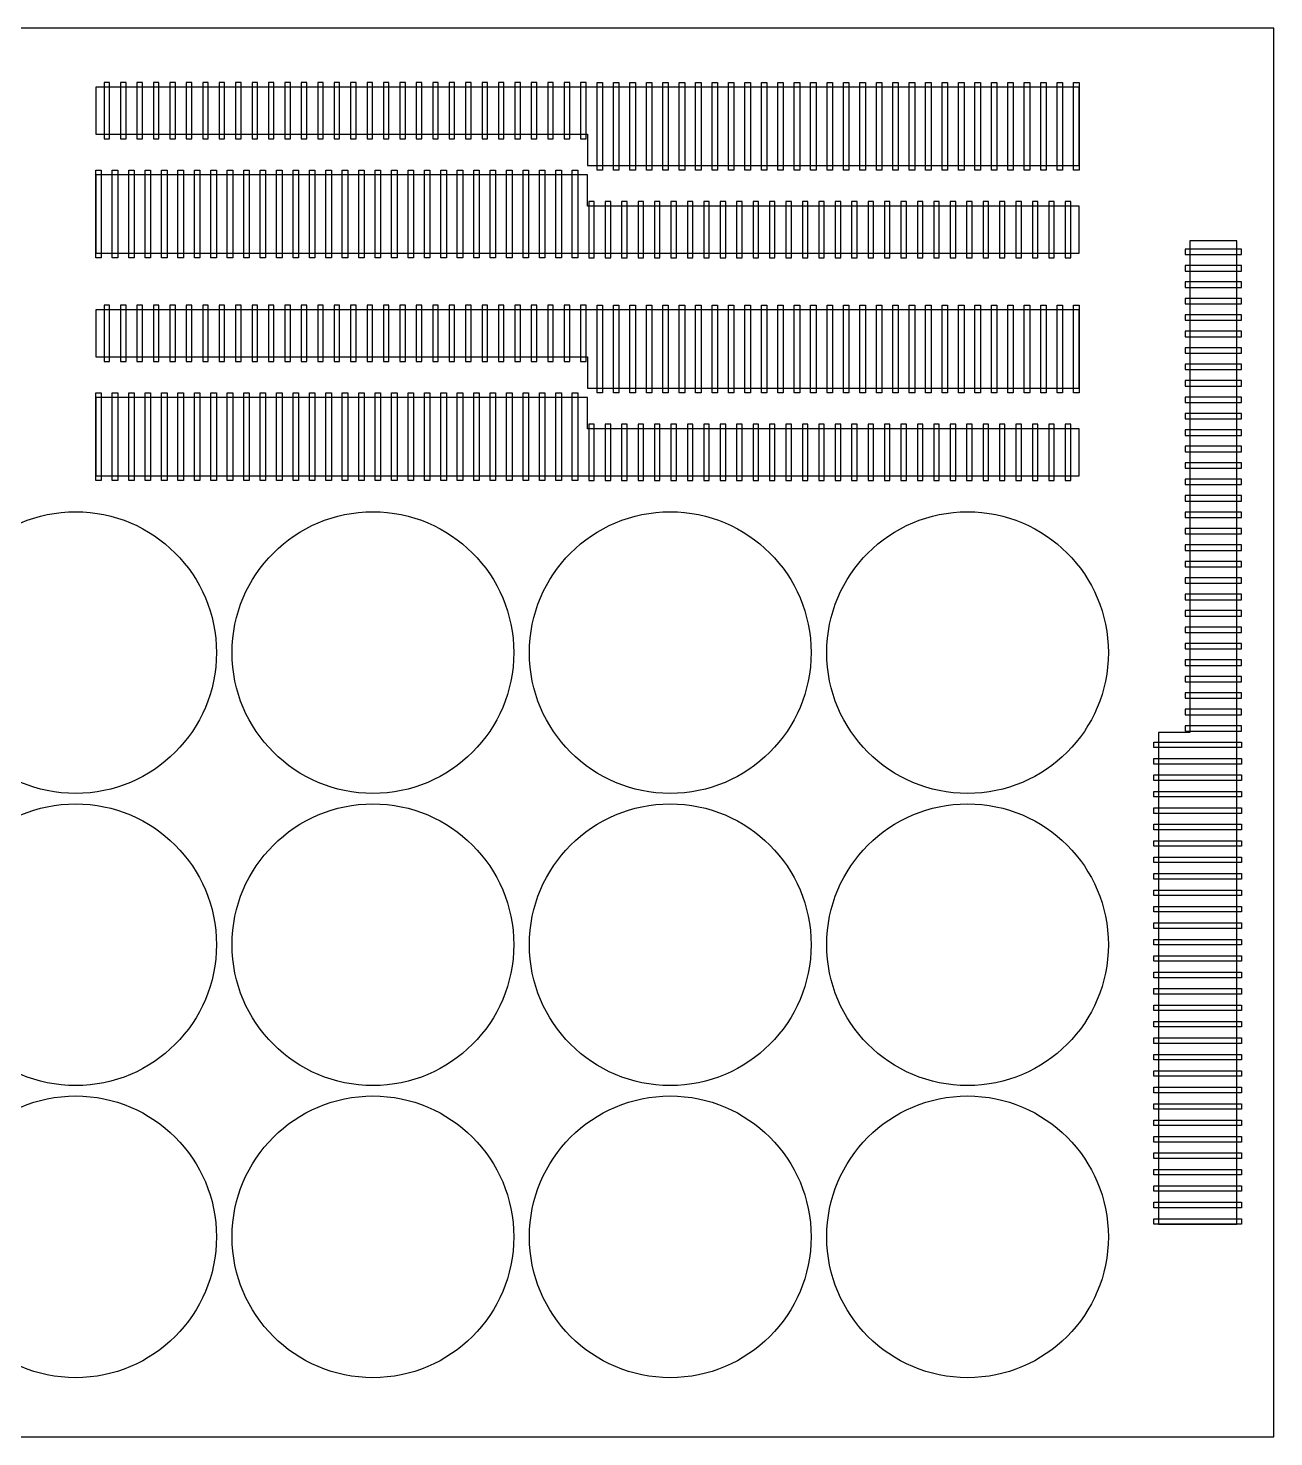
# Model space of a CAD drawing. Header units: millimetres. Extents: x -12392 to -10292, y 4792 to 5692.
# Drawn here: x -11088 to -10292, y 4792 to 5692 of the extents above; entities that cross this region are included whole.
import ezdxf

# ---------------------------------------------------------------- set-up
doc = ezdxf.new("R2010")
doc.units = ezdxf.units.MM
doc.layers.add('Predeterminada', color=18, linetype='Continuous', true_color=0x000000)

msp = doc.modelspace()

# ---------------------------------------------------------------- linework, layer by layer
at = {"layer": 'Predeterminada'}
for points in [[(-12392.38, 4792.4), (-10292.38, 4792.4), (-10292.38, 5692.4), (-12392.38, 5692.4)], [(-10731.03, 5604.62), (-10416.88, 5604.62), (-10416.88, 5654.62), (-11045.18, 5654.62), (-11045.18, 5624.62), (-10731.03, 5624.62)], [(-11039.88, 5621.62), (-11036.38, 5621.62), (-11036.38, 5657.62), (-11039.88, 5657.62)], [(-11025.88, 5621.62), (-11025.88, 5657.62), (-11029.38, 5657.62), (-11029.38, 5621.62)], [(-11015.38, 5621.62), (-11015.38, 5657.62), (-11018.88, 5657.62), (-11018.88, 5621.62)], [(-11004.88, 5621.62), (-11004.88, 5657.62), (-11008.38, 5657.62), (-11008.38, 5621.62)], [(-10997.88, 5621.62), (-10994.38, 5621.62), (-10994.38, 5657.62), (-10997.88, 5657.62)], [(-10987.38, 5621.62), (-10983.88, 5621.62), (-10983.88, 5657.62), (-10987.38, 5657.62)], [(-10976.88, 5621.62), (-10973.38, 5621.62), (-10973.38, 5657.62), (-10976.88, 5657.62)], [(-10966.38, 5621.62), (-10962.88, 5621.62), (-10962.88, 5657.62), (-10966.38, 5657.62)], [(-10955.88, 5621.62), (-10952.38, 5621.62), (-10952.38, 5657.62), (-10955.88, 5657.62)], [(-10941.88, 5621.62), (-10941.88, 5657.62), (-10945.38, 5657.62), (-10945.38, 5621.62)], [(-10931.38, 5621.62), (-10931.38, 5657.62), (-10934.88, 5657.62), (-10934.88, 5621.62)], [(-10920.88, 5621.62), (-10920.88, 5657.62), (-10924.38, 5657.62), (-10924.38, 5621.62)], [(-10913.88, 5621.62), (-10910.38, 5621.62), (-10910.38, 5657.62), (-10913.88, 5657.62)], [(-10903.38, 5621.62), (-10899.88, 5621.62), (-10899.88, 5657.62), (-10903.38, 5657.62)], [(-10892.88, 5621.62), (-10889.38, 5621.62), (-10889.38, 5657.62), (-10892.88, 5657.62)], [(-10882.38, 5621.62), (-10878.88, 5621.62), (-10878.88, 5657.62), (-10882.38, 5657.62)], [(-10868.38, 5621.62), (-10868.38, 5657.62), (-10871.88, 5657.62), (-10871.88, 5621.62)], [(-10861.38, 5621.62), (-10857.88, 5621.62), (-10857.88, 5657.62), (-10861.38, 5657.62)], [(-10850.88, 5621.62), (-10847.38, 5621.62), (-10847.38, 5657.62), (-10850.88, 5657.62)], [(-10840.38, 5621.62), (-10836.88, 5621.62), (-10836.88, 5657.62), (-10840.38, 5657.62)], [(-10826.38, 5621.62), (-10826.38, 5657.62), (-10829.88, 5657.62), (-10829.88, 5621.62)], [(-10815.88, 5621.62), (-10815.88, 5657.62), (-10819.38, 5657.62), (-10819.38, 5621.62)], [(-10805.38, 5621.62), (-10805.38, 5657.62), (-10808.88, 5657.62), (-10808.88, 5621.62)], [(-10798.38, 5621.62), (-10794.88, 5621.62), (-10794.88, 5657.62), (-10798.38, 5657.62)], [(-10787.88, 5621.62), (-10784.38, 5621.62), (-10784.38, 5657.62), (-10787.88, 5657.62)], [(-10777.38, 5621.62), (-10773.88, 5621.62), (-10773.88, 5657.62), (-10777.38, 5657.62)], [(-10766.88, 5621.62), (-10763.38, 5621.62), (-10763.38, 5657.62), (-10766.88, 5657.62)], [(-10752.88, 5621.62), (-10752.88, 5657.62), (-10756.38, 5657.62), (-10756.38, 5621.62)], [(-10745.88, 5621.62), (-10742.38, 5621.62), (-10742.38, 5657.62), (-10745.88, 5657.62)], [(-10735.38, 5621.62), (-10731.88, 5621.62), (-10731.88, 5657.62), (-10735.38, 5657.62)], [(-10724.88, 5657.62), (-10721.38, 5657.62), (-10721.38, 5601.62), (-10724.88, 5601.62)], [(-10714.38, 5657.62), (-10710.88, 5657.62), (-10710.88, 5601.62), (-10714.38, 5601.62)], [(-10703.88, 5657.62), (-10700.38, 5657.62), (-10700.38, 5601.62), (-10703.88, 5601.62)], [(-10693.38, 5657.62), (-10689.88, 5657.62), (-10689.88, 5601.62), (-10693.38, 5601.62)], [(-10682.88, 5657.62), (-10679.38, 5657.62), (-10679.38, 5601.62), (-10682.88, 5601.62)], [(-10672.38, 5657.62), (-10668.88, 5657.62), (-10668.88, 5601.62), (-10672.38, 5601.62)], [(-10661.88, 5657.62), (-10658.38, 5657.62), (-10658.38, 5601.62), (-10661.88, 5601.62)], [(-10651.38, 5657.62), (-10647.88, 5657.62), (-10647.88, 5601.62), (-10651.38, 5601.62)], [(-10640.88, 5657.62), (-10637.38, 5657.62), (-10637.38, 5601.62), (-10640.88, 5601.62)], [(-10630.38, 5657.62), (-10626.88, 5657.62), (-10626.88, 5601.62), (-10630.38, 5601.62)], [(-10619.88, 5657.62), (-10616.38, 5657.62), (-10616.38, 5601.62), (-10619.88, 5601.62)], [(-10609.38, 5657.62), (-10605.88, 5657.62), (-10605.88, 5601.62), (-10609.38, 5601.62)], [(-10598.88, 5657.62), (-10595.38, 5657.62), (-10595.38, 5601.62), (-10598.88, 5601.62)], [(-10588.38, 5657.62), (-10584.88, 5657.62), (-10584.88, 5601.62), (-10588.38, 5601.62)], [(-10577.88, 5657.62), (-10574.38, 5657.62), (-10574.38, 5601.62), (-10577.88, 5601.62)], [(-10567.38, 5657.62), (-10563.88, 5657.62), (-10563.88, 5601.62), (-10567.38, 5601.62)], [(-10556.88, 5657.62), (-10553.38, 5657.62), (-10553.38, 5601.62), (-10556.88, 5601.62)], [(-10546.38, 5657.62), (-10542.88, 5657.62), (-10542.88, 5601.62), (-10546.38, 5601.62)], [(-10535.88, 5657.62), (-10532.38, 5657.62), (-10532.38, 5601.62), (-10535.88, 5601.62)], [(-10525.38, 5657.62), (-10521.88, 5657.62), (-10521.88, 5601.62), (-10525.38, 5601.62)], [(-10514.88, 5657.62), (-10511.38, 5657.62), (-10511.38, 5601.62), (-10514.88, 5601.62)], [(-10504.38, 5657.62), (-10500.88, 5657.62), (-10500.88, 5601.62), (-10504.38, 5601.62)], [(-10493.88, 5657.62), (-10490.38, 5657.62), (-10490.38, 5601.62), (-10493.88, 5601.62)], [(-10483.38, 5657.62), (-10479.88, 5657.62), (-10479.88, 5601.62), (-10483.38, 5601.62)], [(-10472.88, 5657.62), (-10469.38, 5657.62), (-10469.38, 5601.62), (-10472.88, 5601.62)], [(-10462.38, 5657.62), (-10458.88, 5657.62), (-10458.88, 5601.62), (-10462.38, 5601.62)], [(-10451.88, 5657.62), (-10448.38, 5657.62), (-10448.38, 5601.62), (-10451.88, 5601.62)], [(-10441.38, 5657.62), (-10437.88, 5657.62), (-10437.88, 5601.62), (-10441.38, 5601.62)], [(-10430.88, 5657.62), (-10427.38, 5657.62), (-10427.38, 5601.62), (-10430.88, 5601.62)], [(-10420.38, 5657.62), (-10416.88, 5657.62), (-10416.88, 5601.62), (-10420.38, 5601.62)], [(-11041.68, 5545.62), (-11045.18, 5545.62), (-11045.18, 5601.62), (-11041.68, 5601.62)], [(-10731.03, 5598.62), (-11045.18, 5598.62), (-11045.18, 5548.62), (-10416.88, 5548.62), (-10416.88, 5578.62), (-10731.03, 5578.62)], [(-11031.18, 5545.62), (-11034.68, 5545.62), (-11034.68, 5601.62), (-11031.18, 5601.62)], [(-11020.68, 5545.62), (-11024.18, 5545.62), (-11024.18, 5601.62), (-11020.68, 5601.62)], [(-11010.18, 5545.62), (-11013.68, 5545.62), (-11013.68, 5601.62), (-11010.18, 5601.62)], [(-10999.68, 5545.62), (-11003.18, 5545.62), (-11003.18, 5601.62), (-10999.68, 5601.62)], [(-10989.18, 5545.62), (-10992.68, 5545.62), (-10992.68, 5601.62), (-10989.18, 5601.62)], [(-10978.68, 5545.62), (-10982.18, 5545.62), (-10982.18, 5601.62), (-10978.68, 5601.62)], [(-10968.18, 5545.62), (-10971.68, 5545.62), (-10971.68, 5601.62), (-10968.18, 5601.62)], [(-10957.68, 5545.62), (-10961.18, 5545.62), (-10961.18, 5601.62), (-10957.68, 5601.62)], [(-10947.18, 5545.62), (-10950.68, 5545.62), (-10950.68, 5601.62), (-10947.18, 5601.62)], [(-10936.68, 5545.62), (-10940.18, 5545.62), (-10940.18, 5601.62), (-10936.68, 5601.62)], [(-10926.18, 5545.62), (-10929.68, 5545.62), (-10929.68, 5601.62), (-10926.18, 5601.62)], [(-10915.68, 5545.62), (-10919.18, 5545.62), (-10919.18, 5601.62), (-10915.68, 5601.62)], [(-10905.18, 5545.62), (-10908.68, 5545.62), (-10908.68, 5601.62), (-10905.18, 5601.62)], [(-10894.68, 5545.62), (-10898.18, 5545.62), (-10898.18, 5601.62), (-10894.68, 5601.62)], [(-10884.18, 5545.62), (-10887.68, 5545.62), (-10887.68, 5601.62), (-10884.18, 5601.62)], [(-10873.68, 5545.62), (-10877.18, 5545.62), (-10877.18, 5601.62), (-10873.68, 5601.62)], [(-10863.18, 5545.62), (-10866.68, 5545.62), (-10866.68, 5601.62), (-10863.18, 5601.62)], [(-10852.68, 5545.62), (-10856.18, 5545.62), (-10856.18, 5601.62), (-10852.68, 5601.62)], [(-10842.18, 5545.62), (-10845.68, 5545.62), (-10845.68, 5601.62), (-10842.18, 5601.62)], [(-10831.68, 5545.62), (-10835.18, 5545.62), (-10835.18, 5601.62), (-10831.68, 5601.62)], [(-10821.18, 5545.62), (-10824.68, 5545.62), (-10824.68, 5601.62), (-10821.18, 5601.62)], [(-10810.68, 5545.62), (-10814.18, 5545.62), (-10814.18, 5601.62), (-10810.68, 5601.62)], [(-10800.18, 5545.62), (-10803.68, 5545.62), (-10803.68, 5601.62), (-10800.18, 5601.62)], [(-10789.68, 5545.62), (-10793.18, 5545.62), (-10793.18, 5601.62), (-10789.68, 5601.62)], [(-10779.18, 5545.62), (-10782.68, 5545.62), (-10782.68, 5601.62), (-10779.18, 5601.62)], [(-10768.68, 5545.62), (-10772.18, 5545.62), (-10772.18, 5601.62), (-10768.68, 5601.62)], [(-10758.18, 5545.62), (-10761.68, 5545.62), (-10761.68, 5601.62), (-10758.18, 5601.62)], [(-10747.68, 5545.62), (-10751.18, 5545.62), (-10751.18, 5601.62), (-10747.68, 5601.62)], [(-10737.18, 5545.62), (-10740.68, 5545.62), (-10740.68, 5601.62), (-10737.18, 5601.62)], [(-10726.68, 5581.62), (-10730.18, 5581.62), (-10730.18, 5545.62), (-10726.68, 5545.62)], [(-10716.18, 5581.62), (-10719.68, 5581.62), (-10719.68, 5545.62), (-10716.18, 5545.62)], [(-10709.18, 5581.62), (-10709.18, 5545.62), (-10705.68, 5545.62), (-10705.68, 5581.62)], [(-10695.18, 5581.62), (-10698.68, 5581.62), (-10698.68, 5545.62), (-10695.18, 5545.62)], [(-10684.68, 5581.62), (-10688.18, 5581.62), (-10688.18, 5545.62), (-10684.68, 5545.62)], [(-10674.18, 5581.62), (-10677.68, 5581.62), (-10677.68, 5545.62), (-10674.18, 5545.62)], [(-10663.68, 5581.62), (-10667.18, 5581.62), (-10667.18, 5545.62), (-10663.68, 5545.62)], [(-10656.68, 5581.62), (-10656.68, 5545.62), (-10653.18, 5545.62), (-10653.18, 5581.62)], [(-10646.18, 5581.62), (-10646.18, 5545.62), (-10642.68, 5545.62), (-10642.68, 5581.62)], [(-10635.68, 5581.62), (-10635.68, 5545.62), (-10632.18, 5545.62), (-10632.18, 5581.62)], [(-10621.68, 5581.62), (-10625.18, 5581.62), (-10625.18, 5545.62), (-10621.68, 5545.62)], [(-10611.18, 5581.62), (-10614.68, 5581.62), (-10614.68, 5545.62), (-10611.18, 5545.62)], [(-10600.68, 5581.62), (-10604.18, 5581.62), (-10604.18, 5545.62), (-10600.68, 5545.62)], [(-10593.68, 5581.62), (-10593.68, 5545.62), (-10590.18, 5545.62), (-10590.18, 5581.62)], [(-10579.68, 5581.62), (-10583.18, 5581.62), (-10583.18, 5545.62), (-10579.68, 5545.62)], [(-10569.18, 5581.62), (-10572.68, 5581.62), (-10572.68, 5545.62), (-10569.18, 5545.62)], [(-10558.68, 5581.62), (-10562.18, 5581.62), (-10562.18, 5545.62), (-10558.68, 5545.62)], [(-10548.18, 5581.62), (-10551.68, 5581.62), (-10551.68, 5545.62), (-10548.18, 5545.62)], [(-10541.18, 5581.62), (-10541.18, 5545.62), (-10537.68, 5545.62), (-10537.68, 5581.62)], [(-10530.68, 5581.62), (-10530.68, 5545.62), (-10527.18, 5545.62), (-10527.18, 5581.62)], [(-10520.18, 5581.62), (-10520.18, 5545.62), (-10516.68, 5545.62), (-10516.68, 5581.62)], [(-10506.18, 5581.62), (-10509.68, 5581.62), (-10509.68, 5545.62), (-10506.18, 5545.62)], [(-10495.68, 5581.62), (-10499.18, 5581.62), (-10499.18, 5545.62), (-10495.68, 5545.62)], [(-10485.18, 5581.62), (-10488.68, 5581.62), (-10488.68, 5545.62), (-10485.18, 5545.62)], [(-10474.68, 5581.62), (-10478.18, 5581.62), (-10478.18, 5545.62), (-10474.68, 5545.62)], [(-10464.18, 5581.62), (-10467.68, 5581.62), (-10467.68, 5545.62), (-10464.18, 5545.62)], [(-10457.18, 5581.62), (-10457.18, 5545.62), (-10453.68, 5545.62), (-10453.68, 5581.62)], [(-10446.68, 5581.62), (-10446.68, 5545.62), (-10443.18, 5545.62), (-10443.18, 5581.62)], [(-10436.18, 5581.62), (-10436.18, 5545.62), (-10432.68, 5545.62), (-10432.68, 5581.62)], [(-10422.18, 5581.62), (-10425.68, 5581.62), (-10425.68, 5545.62), (-10422.18, 5545.62)], [(-10366.04, 5242.4), (-10366.04, 4928.25), (-10316.04, 4928.25), (-10316.04, 5556.55), (-10346.04, 5556.55), (-10346.04, 5242.4)], [(-10349.04, 5551.25), (-10349.04, 5547.75), (-10313.04, 5547.75), (-10313.04, 5551.25)], [(-10349.04, 5537.25), (-10313.04, 5537.25), (-10313.04, 5540.75), (-10349.04, 5540.75)], [(-10349.04, 5526.75), (-10313.04, 5526.75), (-10313.04, 5530.25), (-10349.04, 5530.25)], [(-10349.04, 5516.25), (-10313.04, 5516.25), (-10313.04, 5519.75), (-10349.04, 5519.75)], [(-10731.03, 5462.41), (-10416.88, 5462.41), (-10416.88, 5512.41), (-11045.18, 5512.41), (-11045.18, 5482.41), (-10731.03, 5482.41)], [(-11039.88, 5479.41), (-11036.38, 5479.41), (-11036.38, 5515.41), (-11039.88, 5515.41)], [(-11025.88, 5479.41), (-11025.88, 5515.41), (-11029.38, 5515.41), (-11029.38, 5479.41)], [(-11015.38, 5479.41), (-11015.38, 5515.41), (-11018.88, 5515.41), (-11018.88, 5479.41)], [(-11004.88, 5479.41), (-11004.88, 5515.41), (-11008.38, 5515.41), (-11008.38, 5479.41)], [(-10997.88, 5479.41), (-10994.38, 5479.41), (-10994.38, 5515.41), (-10997.88, 5515.41)], [(-10987.38, 5479.41), (-10983.88, 5479.41), (-10983.88, 5515.41), (-10987.38, 5515.41)], [(-10976.88, 5479.41), (-10973.38, 5479.41), (-10973.38, 5515.41), (-10976.88, 5515.41)], [(-10966.38, 5479.41), (-10962.88, 5479.41), (-10962.88, 5515.41), (-10966.38, 5515.41)], [(-10955.88, 5479.41), (-10952.38, 5479.41), (-10952.38, 5515.41), (-10955.88, 5515.41)], [(-10941.88, 5479.41), (-10941.88, 5515.41), (-10945.38, 5515.41), (-10945.38, 5479.41)], [(-10931.38, 5479.41), (-10931.38, 5515.41), (-10934.88, 5515.41), (-10934.88, 5479.41)], [(-10920.88, 5479.41), (-10920.88, 5515.41), (-10924.38, 5515.41), (-10924.38, 5479.41)], [(-10913.88, 5479.41), (-10910.38, 5479.41), (-10910.38, 5515.41), (-10913.88, 5515.41)], [(-10903.38, 5479.41), (-10899.88, 5479.41), (-10899.88, 5515.41), (-10903.38, 5515.41)], [(-10892.88, 5479.41), (-10889.38, 5479.41), (-10889.38, 5515.41), (-10892.88, 5515.41)], [(-10882.38, 5479.41), (-10878.88, 5479.41), (-10878.88, 5515.41), (-10882.38, 5515.41)], [(-10868.38, 5479.41), (-10868.38, 5515.41), (-10871.88, 5515.41), (-10871.88, 5479.41)], [(-10861.38, 5479.41), (-10857.88, 5479.41), (-10857.88, 5515.41), (-10861.38, 5515.41)], [(-10850.88, 5479.41), (-10847.38, 5479.41), (-10847.38, 5515.41), (-10850.88, 5515.41)], [(-10840.38, 5479.41), (-10836.88, 5479.41), (-10836.88, 5515.41), (-10840.38, 5515.41)], [(-10826.38, 5479.41), (-10826.38, 5515.41), (-10829.88, 5515.41), (-10829.88, 5479.41)], [(-10815.88, 5479.41), (-10815.88, 5515.41), (-10819.38, 5515.41), (-10819.38, 5479.41)], [(-10805.38, 5479.41), (-10805.38, 5515.41), (-10808.88, 5515.41), (-10808.88, 5479.41)], [(-10798.38, 5479.41), (-10794.88, 5479.41), (-10794.88, 5515.41), (-10798.38, 5515.41)], [(-10787.88, 5479.41), (-10784.38, 5479.41), (-10784.38, 5515.41), (-10787.88, 5515.41)], [(-10777.38, 5479.41), (-10773.88, 5479.41), (-10773.88, 5515.41), (-10777.38, 5515.41)], [(-10766.88, 5479.41), (-10763.38, 5479.41), (-10763.38, 5515.41), (-10766.88, 5515.41)], [(-10752.88, 5479.41), (-10752.88, 5515.41), (-10756.38, 5515.41), (-10756.38, 5479.41)], [(-10745.88, 5479.41), (-10742.38, 5479.41), (-10742.38, 5515.41), (-10745.88, 5515.41)], [(-10735.38, 5479.41), (-10731.88, 5479.41), (-10731.88, 5515.41), (-10735.38, 5515.41)], [(-10724.88, 5515.41), (-10721.38, 5515.41), (-10721.38, 5459.41), (-10724.88, 5459.41)], [(-10714.38, 5515.41), (-10710.88, 5515.41), (-10710.88, 5459.41), (-10714.38, 5459.41)], [(-10703.88, 5515.41), (-10700.38, 5515.41), (-10700.38, 5459.41), (-10703.88, 5459.41)], [(-10693.38, 5515.41), (-10689.88, 5515.41), (-10689.88, 5459.41), (-10693.38, 5459.41)], [(-10682.88, 5515.41), (-10679.38, 5515.41), (-10679.38, 5459.41), (-10682.88, 5459.41)], [(-10672.38, 5515.41), (-10668.88, 5515.41), (-10668.88, 5459.41), (-10672.38, 5459.41)], [(-10661.88, 5515.41), (-10658.38, 5515.41), (-10658.38, 5459.41), (-10661.88, 5459.41)], [(-10651.38, 5515.41), (-10647.88, 5515.41), (-10647.88, 5459.41), (-10651.38, 5459.41)], [(-10640.88, 5515.41), (-10637.38, 5515.41), (-10637.38, 5459.41), (-10640.88, 5459.41)], [(-10630.38, 5515.41), (-10626.88, 5515.41), (-10626.88, 5459.41), (-10630.38, 5459.41)], [(-10619.88, 5515.41), (-10616.38, 5515.41), (-10616.38, 5459.41), (-10619.88, 5459.41)], [(-10609.38, 5515.41), (-10605.88, 5515.41), (-10605.88, 5459.41), (-10609.38, 5459.41)], [(-10598.88, 5515.41), (-10595.38, 5515.41), (-10595.38, 5459.41), (-10598.88, 5459.41)], [(-10588.38, 5515.41), (-10584.88, 5515.41), (-10584.88, 5459.41), (-10588.38, 5459.41)], [(-10577.88, 5515.41), (-10574.38, 5515.41), (-10574.38, 5459.41), (-10577.88, 5459.41)], [(-10567.38, 5515.41), (-10563.88, 5515.41), (-10563.88, 5459.41), (-10567.38, 5459.41)], [(-10556.88, 5515.41), (-10553.38, 5515.41), (-10553.38, 5459.41), (-10556.88, 5459.41)], [(-10546.38, 5515.41), (-10542.88, 5515.41), (-10542.88, 5459.41), (-10546.38, 5459.41)], [(-10535.88, 5515.41), (-10532.38, 5515.41), (-10532.38, 5459.41), (-10535.88, 5459.41)], [(-10525.38, 5515.41), (-10521.88, 5515.41), (-10521.88, 5459.41), (-10525.38, 5459.41)], [(-10514.88, 5515.41), (-10511.38, 5515.41), (-10511.38, 5459.41), (-10514.88, 5459.41)], [(-10504.38, 5515.41), (-10500.88, 5515.41), (-10500.88, 5459.41), (-10504.38, 5459.41)], [(-10493.88, 5515.41), (-10490.38, 5515.41), (-10490.38, 5459.41), (-10493.88, 5459.41)], [(-10483.38, 5515.41), (-10479.88, 5515.41), (-10479.88, 5459.41), (-10483.38, 5459.41)], [(-10472.88, 5515.41), (-10469.38, 5515.41), (-10469.38, 5459.41), (-10472.88, 5459.41)], [(-10462.38, 5515.41), (-10458.88, 5515.41), (-10458.88, 5459.41), (-10462.38, 5459.41)], [(-10451.88, 5515.41), (-10448.38, 5515.41), (-10448.38, 5459.41), (-10451.88, 5459.41)], [(-10441.38, 5515.41), (-10437.88, 5515.41), (-10437.88, 5459.41), (-10441.38, 5459.41)], [(-10430.88, 5515.41), (-10427.38, 5515.41), (-10427.38, 5459.41), (-10430.88, 5459.41)], [(-10420.38, 5515.41), (-10416.88, 5515.41), (-10416.88, 5459.41), (-10420.38, 5459.41)], [(-10349.04, 5509.25), (-10349.04, 5505.75), (-10313.04, 5505.75), (-10313.04, 5509.25)], [(-10349.04, 5498.75), (-10349.04, 5495.25), (-10313.04, 5495.25), (-10313.04, 5498.75)], [(-10349.04, 5488.25), (-10349.04, 5484.75), (-10313.04, 5484.75), (-10313.04, 5488.25)], [(-10349.04, 5477.75), (-10349.04, 5474.25), (-10313.04, 5474.25), (-10313.04, 5477.75)], [(-10349.04, 5467.25), (-10349.04, 5463.75), (-10313.04, 5463.75), (-10313.04, 5467.25)], [(-11041.68, 5403.41), (-11045.18, 5403.41), (-11045.18, 5459.41), (-11041.68, 5459.41)], [(-10731.03, 5456.41), (-11045.18, 5456.41), (-11045.18, 5406.41), (-10416.88, 5406.41), (-10416.88, 5436.41), (-10731.03, 5436.41)], [(-11031.18, 5403.41), (-11034.68, 5403.41), (-11034.68, 5459.41), (-11031.18, 5459.41)], [(-11020.68, 5403.41), (-11024.18, 5403.41), (-11024.18, 5459.41), (-11020.68, 5459.41)], [(-11010.18, 5403.41), (-11013.68, 5403.41), (-11013.68, 5459.41), (-11010.18, 5459.41)], [(-10999.68, 5403.41), (-11003.18, 5403.41), (-11003.18, 5459.41), (-10999.68, 5459.41)], [(-10989.18, 5403.41), (-10992.68, 5403.41), (-10992.68, 5459.41), (-10989.18, 5459.41)], [(-10978.68, 5403.41), (-10982.18, 5403.41), (-10982.18, 5459.41), (-10978.68, 5459.41)], [(-10968.18, 5403.41), (-10971.68, 5403.41), (-10971.68, 5459.41), (-10968.18, 5459.41)], [(-10957.68, 5403.41), (-10961.18, 5403.41), (-10961.18, 5459.41), (-10957.68, 5459.41)], [(-10947.18, 5403.41), (-10950.68, 5403.41), (-10950.68, 5459.41), (-10947.18, 5459.41)], [(-10936.68, 5403.41), (-10940.18, 5403.41), (-10940.18, 5459.41), (-10936.68, 5459.41)], [(-10926.18, 5403.41), (-10929.68, 5403.41), (-10929.68, 5459.41), (-10926.18, 5459.41)], [(-10915.68, 5403.41), (-10919.18, 5403.41), (-10919.18, 5459.41), (-10915.68, 5459.41)], [(-10905.18, 5403.41), (-10908.68, 5403.41), (-10908.68, 5459.41), (-10905.18, 5459.41)], [(-10894.68, 5403.41), (-10898.18, 5403.41), (-10898.18, 5459.41), (-10894.68, 5459.41)], [(-10884.18, 5403.41), (-10887.68, 5403.41), (-10887.68, 5459.41), (-10884.18, 5459.41)], [(-10873.68, 5403.41), (-10877.18, 5403.41), (-10877.18, 5459.41), (-10873.68, 5459.41)], [(-10863.18, 5403.41), (-10866.68, 5403.41), (-10866.68, 5459.41), (-10863.18, 5459.41)], [(-10852.68, 5403.41), (-10856.18, 5403.41), (-10856.18, 5459.41), (-10852.68, 5459.41)], [(-10842.18, 5403.41), (-10845.68, 5403.41), (-10845.68, 5459.41), (-10842.18, 5459.41)], [(-10831.68, 5403.41), (-10835.18, 5403.41), (-10835.18, 5459.41), (-10831.68, 5459.41)], [(-10821.18, 5403.41), (-10824.68, 5403.41), (-10824.68, 5459.41), (-10821.18, 5459.41)], [(-10810.68, 5403.41), (-10814.18, 5403.41), (-10814.18, 5459.41), (-10810.68, 5459.41)], [(-10800.18, 5403.41), (-10803.68, 5403.41), (-10803.68, 5459.41), (-10800.18, 5459.41)], [(-10789.68, 5403.41), (-10793.18, 5403.41), (-10793.18, 5459.41), (-10789.68, 5459.41)], [(-10779.18, 5403.41), (-10782.68, 5403.41), (-10782.68, 5459.41), (-10779.18, 5459.41)], [(-10768.68, 5403.41), (-10772.18, 5403.41), (-10772.18, 5459.41), (-10768.68, 5459.41)], [(-10758.18, 5403.41), (-10761.68, 5403.41), (-10761.68, 5459.41), (-10758.18, 5459.41)], [(-10747.68, 5403.41), (-10751.18, 5403.41), (-10751.18, 5459.41), (-10747.68, 5459.41)], [(-10737.18, 5403.41), (-10740.68, 5403.41), (-10740.68, 5459.41), (-10737.18, 5459.41)], [(-10349.04, 5453.25), (-10313.04, 5453.25), (-10313.04, 5456.75), (-10349.04, 5456.75)], [(-10349.04, 5442.75), (-10313.04, 5442.75), (-10313.04, 5446.25), (-10349.04, 5446.25)], [(-10726.68, 5439.41), (-10730.18, 5439.41), (-10730.18, 5403.41), (-10726.68, 5403.41)], [(-10716.18, 5439.41), (-10719.68, 5439.41), (-10719.68, 5403.41), (-10716.18, 5403.41)], [(-10709.18, 5439.41), (-10709.18, 5403.41), (-10705.68, 5403.41), (-10705.68, 5439.41)], [(-10695.18, 5439.41), (-10698.68, 5439.41), (-10698.68, 5403.41), (-10695.18, 5403.41)], [(-10684.68, 5439.41), (-10688.18, 5439.41), (-10688.18, 5403.41), (-10684.68, 5403.41)], [(-10674.18, 5439.41), (-10677.68, 5439.41), (-10677.68, 5403.41), (-10674.18, 5403.41)], [(-10663.68, 5439.41), (-10667.18, 5439.41), (-10667.18, 5403.41), (-10663.68, 5403.41)], [(-10656.68, 5439.41), (-10656.68, 5403.41), (-10653.18, 5403.41), (-10653.18, 5439.41)], [(-10646.18, 5439.41), (-10646.18, 5403.41), (-10642.68, 5403.41), (-10642.68, 5439.41)], [(-10635.68, 5439.41), (-10635.68, 5403.41), (-10632.18, 5403.41), (-10632.18, 5439.41)], [(-10621.68, 5439.41), (-10625.18, 5439.41), (-10625.18, 5403.41), (-10621.68, 5403.41)], [(-10611.18, 5439.41), (-10614.68, 5439.41), (-10614.68, 5403.41), (-10611.18, 5403.41)], [(-10600.68, 5439.41), (-10604.18, 5439.41), (-10604.18, 5403.41), (-10600.68, 5403.41)], [(-10593.68, 5439.41), (-10593.68, 5403.41), (-10590.18, 5403.41), (-10590.18, 5439.41)], [(-10579.68, 5439.41), (-10583.18, 5439.41), (-10583.18, 5403.41), (-10579.68, 5403.41)], [(-10569.18, 5439.41), (-10572.68, 5439.41), (-10572.68, 5403.41), (-10569.18, 5403.41)], [(-10558.68, 5439.41), (-10562.18, 5439.41), (-10562.18, 5403.41), (-10558.68, 5403.41)], [(-10548.18, 5439.41), (-10551.68, 5439.41), (-10551.68, 5403.41), (-10548.18, 5403.41)], [(-10541.18, 5439.41), (-10541.18, 5403.41), (-10537.68, 5403.41), (-10537.68, 5439.41)], [(-10530.68, 5439.41), (-10530.68, 5403.41), (-10527.18, 5403.41), (-10527.18, 5439.41)], [(-10520.18, 5439.41), (-10520.18, 5403.41), (-10516.68, 5403.41), (-10516.68, 5439.41)], [(-10506.18, 5439.41), (-10509.68, 5439.41), (-10509.68, 5403.41), (-10506.18, 5403.41)], [(-10495.68, 5439.41), (-10499.18, 5439.41), (-10499.18, 5403.41), (-10495.68, 5403.41)], [(-10485.18, 5439.41), (-10488.68, 5439.41), (-10488.68, 5403.41), (-10485.18, 5403.41)], [(-10474.68, 5439.41), (-10478.18, 5439.41), (-10478.18, 5403.41), (-10474.68, 5403.41)], [(-10464.18, 5439.41), (-10467.68, 5439.41), (-10467.68, 5403.41), (-10464.18, 5403.41)], [(-10457.18, 5439.41), (-10457.18, 5403.41), (-10453.68, 5403.41), (-10453.68, 5439.41)], [(-10446.68, 5439.41), (-10446.68, 5403.41), (-10443.18, 5403.41), (-10443.18, 5439.41)], [(-10436.18, 5439.41), (-10436.18, 5403.41), (-10432.68, 5403.41), (-10432.68, 5439.41)], [(-10422.18, 5439.41), (-10425.68, 5439.41), (-10425.68, 5403.41), (-10422.18, 5403.41)], [(-10349.04, 5432.25), (-10313.04, 5432.25), (-10313.04, 5435.75), (-10349.04, 5435.75)], [(-10349.04, 5425.25), (-10349.04, 5421.75), (-10313.04, 5421.75), (-10313.04, 5425.25)], [(-10349.04, 5414.75), (-10349.04, 5411.25), (-10313.04, 5411.25), (-10313.04, 5414.75)], [(-10349.04, 5404.25), (-10349.04, 5400.75), (-10313.04, 5400.75), (-10313.04, 5404.25)], [(-10349.04, 5393.75), (-10349.04, 5390.25), (-10313.04, 5390.25), (-10313.04, 5393.75)], [(-10349.04, 5379.75), (-10313.04, 5379.75), (-10313.04, 5383.25), (-10349.04, 5383.25)], [(-10349.04, 5372.75), (-10349.04, 5369.25), (-10313.04, 5369.25), (-10313.04, 5372.75)], [(-10349.04, 5362.25), (-10349.04, 5358.75), (-10313.04, 5358.75), (-10313.04, 5362.25)], [(-10349.04, 5351.75), (-10349.04, 5348.25), (-10313.04, 5348.25), (-10313.04, 5351.75)], [(-10349.04, 5337.75), (-10313.04, 5337.75), (-10313.04, 5341.25), (-10349.04, 5341.25)], [(-10349.04, 5327.25), (-10313.04, 5327.25), (-10313.04, 5330.75), (-10349.04, 5330.75)], [(-10349.04, 5316.75), (-10313.04, 5316.75), (-10313.04, 5320.25), (-10349.04, 5320.25)], [(-10349.04, 5309.75), (-10349.04, 5306.25), (-10313.04, 5306.25), (-10313.04, 5309.75)], [(-10349.04, 5299.25), (-10349.04, 5295.75), (-10313.04, 5295.75), (-10313.04, 5299.25)], [(-10349.04, 5288.75), (-10349.04, 5285.25), (-10313.04, 5285.25), (-10313.04, 5288.75)], [(-10349.04, 5278.25), (-10349.04, 5274.75), (-10313.04, 5274.75), (-10313.04, 5278.25)], [(-10349.04, 5264.25), (-10313.04, 5264.25), (-10313.04, 5267.75), (-10349.04, 5267.75)], [(-10349.04, 5257.25), (-10349.04, 5253.75), (-10313.04, 5253.75), (-10313.04, 5257.25)], [(-10349.04, 5246.75), (-10349.04, 5243.25), (-10313.04, 5243.25), (-10313.04, 5246.75)], [(-10313.04, 5236.25), (-10313.04, 5232.75), (-10369.04, 5232.75), (-10369.04, 5236.25)], [(-10313.04, 5225.75), (-10313.04, 5222.25), (-10369.04, 5222.25), (-10369.04, 5225.75)], [(-10313.04, 5215.25), (-10313.04, 5211.75), (-10369.04, 5211.75), (-10369.04, 5215.25)], [(-10313.04, 5204.75), (-10313.04, 5201.25), (-10369.04, 5201.25), (-10369.04, 5204.75)], [(-10313.04, 5194.25), (-10313.04, 5190.75), (-10369.04, 5190.75), (-10369.04, 5194.25)], [(-10313.04, 5183.75), (-10313.04, 5180.25), (-10369.04, 5180.25), (-10369.04, 5183.75)], [(-10313.04, 5173.25), (-10313.04, 5169.75), (-10369.04, 5169.75), (-10369.04, 5173.25)], [(-10313.04, 5162.75), (-10313.04, 5159.25), (-10369.04, 5159.25), (-10369.04, 5162.75)], [(-10313.04, 5152.25), (-10313.04, 5148.75), (-10369.04, 5148.75), (-10369.04, 5152.25)], [(-10313.04, 5141.75), (-10313.04, 5138.25), (-10369.04, 5138.25), (-10369.04, 5141.75)], [(-10313.04, 5131.25), (-10313.04, 5127.75), (-10369.04, 5127.75), (-10369.04, 5131.25)], [(-10313.04, 5120.75), (-10313.04, 5117.25), (-10369.04, 5117.25), (-10369.04, 5120.75)], [(-10313.04, 5110.25), (-10313.04, 5106.75), (-10369.04, 5106.75), (-10369.04, 5110.25)], [(-10313.04, 5099.75), (-10313.04, 5096.25), (-10369.04, 5096.25), (-10369.04, 5099.75)], [(-10313.04, 5089.25), (-10313.04, 5085.75), (-10369.04, 5085.75), (-10369.04, 5089.25)], [(-10313.04, 5078.75), (-10313.04, 5075.25), (-10369.04, 5075.25), (-10369.04, 5078.75)], [(-10313.04, 5068.25), (-10313.04, 5064.75), (-10369.04, 5064.75), (-10369.04, 5068.25)], [(-10313.04, 5057.75), (-10313.04, 5054.25), (-10369.04, 5054.25), (-10369.04, 5057.75)], [(-10313.04, 5047.25), (-10313.04, 5043.75), (-10369.04, 5043.75), (-10369.04, 5047.25)], [(-10313.04, 5036.75), (-10313.04, 5033.25), (-10369.04, 5033.25), (-10369.04, 5036.75)], [(-10313.04, 5026.25), (-10313.04, 5022.75), (-10369.04, 5022.75), (-10369.04, 5026.25)], [(-10313.04, 5015.75), (-10313.04, 5012.25), (-10369.04, 5012.25), (-10369.04, 5015.75)], [(-10313.04, 5005.25), (-10313.04, 5001.75), (-10369.04, 5001.75), (-10369.04, 5005.25)], [(-10313.04, 4994.75), (-10313.04, 4991.25), (-10369.04, 4991.25), (-10369.04, 4994.75)], [(-10313.04, 4984.25), (-10313.04, 4980.75), (-10369.04, 4980.75), (-10369.04, 4984.25)], [(-10313.04, 4973.75), (-10313.04, 4970.25), (-10369.04, 4970.25), (-10369.04, 4973.75)], [(-10313.04, 4963.25), (-10313.04, 4959.75), (-10369.04, 4959.75), (-10369.04, 4963.25)], [(-10313.04, 4952.75), (-10313.04, 4949.25), (-10369.04, 4949.25), (-10369.04, 4952.75)], [(-10313.04, 4942.25), (-10313.04, 4938.75), (-10369.04, 4938.75), (-10369.04, 4942.25)], [(-10313.04, 4931.75), (-10313.04, 4928.25), (-10369.04, 4928.25), (-10369.04, 4931.75)]]:
    msp.add_lwpolyline(points, close=True, dxfattribs=at)
for centre in [(-11058.11, 5293.44, 22.48), (-10868.11, 5293.44, 22.48), (-10678.11, 5293.44, 22.48), (-10488.11, 5293.44, 22.48), (-11058.11, 5106.81, 29.97), (-10868.11, 5106.81, 29.97), (-10678.11, 5106.81, 29.97), (-10488.11, 5106.81, 29.97), (-11058.11, 4920.18, 37.45), (-10868.11, 4920.18, 37.45), (-10678.11, 4920.18, 37.45), (-10488.11, 4920.18, 29.97)]:
    msp.add_circle(centre, 90, dxfattribs=at)

doc.saveas('drawing.dxf')
